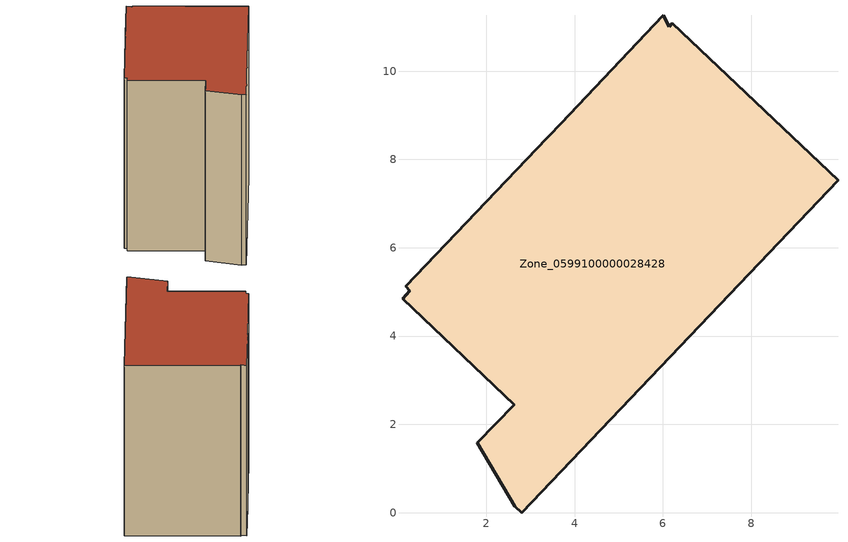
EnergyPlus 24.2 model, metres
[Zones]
Zone_0599100000028428
 floor ground (C_G): 3.37,8.48 3.43,8.53 3.68,8.81 6.01,11.26 6.14,11.01 6.22,11.08 9.97,7.53 2.8,0 2.65,0.14 1.8,1.58 2.63,2.44 0.1,4.84 0.27,5.02 0.18,5.12 z1.68
 wall outside (C_F): 2.8,0 9.97,7.53 6.22,11.08 6.14,11.01 6.01,11.26 3.68,8.81 3.43,8.53 3.37,8.48 0.18,5.12 0.27,5.02 0.1,4.84 2.63,2.44 1.8,1.58 2.65,0.14 2.8,0 z1.68:9.84
 roof outside (C_R): 0.27,5.02 0.1,4.84 2.63,2.44 1.8,1.58 2.65,0.14 2.8,0 9.97,7.53 6.22,11.08 6.14,11.01 6.01,11.26 3.68,8.81 3.43,8.53 3.37,8.48 0.18,5.12 z9.84
[BUILDING]
Pand.0599100000028428: North Axis=0; Terrain=City; Loads Convergence Tolerance Value=0.04; Temperature Convergence Tolerance Value=0.4; Solar Distribution=FullExterior; Maximum Number of Warmup Days=25; Minimum Number of Warmup Days=1
[Site:Location]
Rotterdam.The.Hague.AP_ZH_NLD Design_Conditions: Latitude=51.96; Longitude=4.45; Time Zone=1; Elevation=-4.5
[SITE:GROUNDTEMPERATURE:BUILDINGSURFACE]
18, 18, 18, 18, 18, 18, 18, 18, 18, 18, 18, 18
[MATERIAL] Thermal Absorptance=0.9; Solar Absorptance=0.7; Visible Absorptance=0.7
Name | Roughness | Thickness | Conductivity | Density | Specific Heat
G.TC.1975-1991 | MediumSmooth | 0.15 | 0.288461 | 540 | 1210
F.TC.1975-1991 | Rough | 0.3 | 0.230769 | 1920 | 840
R.TC.1975-1991 | MediumRough | 0.2 | 0.153846 | 1500 | 1000
[CONSTRUCTION]
C_G: G.TC.1975-1991
C_F: F.TC.1975-1991
C_R: R.TC.1975-1991
[ZONE]
Zone_0599100000028428: Type=1; Multiplier=1; Ceiling Height=Autocalculate; Volume=Autocalculate; Floor Area=autocalculate; Part of Total Floor Area=Yes
[ZONEINFILTRATION:DESIGNFLOWRATE]
Infil_Zone_0599100000028428: Zone or ZoneList or Space or SpaceList=Zone_0599100000028428; Schedule=AlwaysOn; Design Flow Rate Calculation Method=Flow/Area; Flow Rate per Floor Area=0.003; Constant Term Coefficient=1; Temperature Term Coefficient=0; Velocity Term Coefficient=0; Velocity Squared Term Coefficient=0
[HVACTEMPLATE:ZONE:IDEALLOADSAIRSYSTEM]
Zone_0599100000028428: Maximum Heating Supply Air Temperature=50; Minimum Cooling Supply Air Temperature=13; Maximum Heating Supply Air Humidity Ratio=0.0156; Minimum Cooling Supply Air Humidity Ratio=0.0077; Heating Limit=NoLimit; Cooling Limit=NoLimit; Dehumidification Control Type=ConstantSensibleHeatRatio; Cooling Sensible Heat Ratio=0.7; Dehumidification Setpoint=60; Humidification Control Type=None; Humidification Setpoint=30; Outdoor Air Method=None; Outdoor Air Flow Rate per Person=0.00944; Outdoor Air Flow Rate per Zone Floor Area=0; Outdoor Air Flow Rate per Zone=0; Demand Controlled Ventilation Type=None; Outdoor Air Economizer Type=NoEconomizer; Heat Recovery Type=None; Sensible Heat Recovery Effectiveness=0.7; Latent Heat Recovery Effectiveness=0.65
[ZONECONTROL:THERMOSTAT]
ThermostatControl_Zone_0599100000028428: Zone or ZoneList=Zone_0599100000028428; Control Type Schedule=DualSetpointControlType; Control 1=Thermostat_Zone_0599100000028428; Temperature Difference Between Cutout And Setpoint=0
[THERMOSTATSETPOINT:DUALSETPOINT]
Thermostat_Zone_0599100000028428: Heating Setpoint Temperature Schedule=HeatingSetpoint_Zone_0599100000028428; Cooling Setpoint Temperature Schedule=CoolingSetpoint_Zone_0599100000028428
[SCHEDULE:COMPACT]
HeatingSetpoint_Zone_0599100000028428: Through: 12/31, For: AllDays, Until: 24:00, 21
CoolingSetpoint_Zone_0599100000028428: Through: 12/31, For: AllDays, Until: 24:00, 24
DualSetpointControlType: Through: 12/31, For: AllDays, Until: 24:00, 4
AlwaysOn: Through: 12/31, For: AllDays, Until: 24:00, 1
